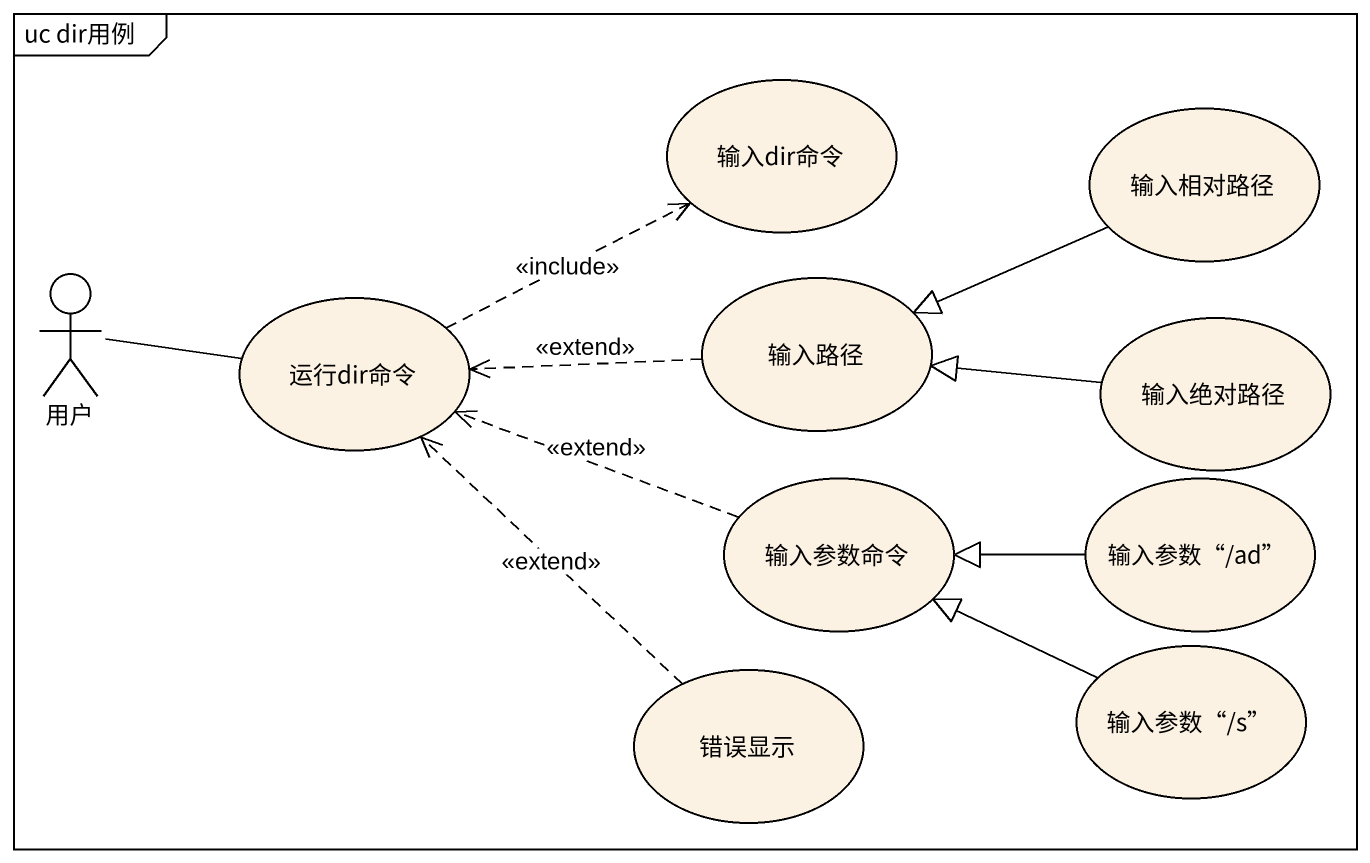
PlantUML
@startuml
mainframe uc dir用例
usecase 输入dir命令
usecase 输入相对路径
actor 用户
usecase 运行dir命令
usecase 输入路径
usecase 输入绝对路径
usecase 输入参数命令
usecase "输入参数“/ad”" as 输入参数_ad
usecase 错误显示
usecase "输入参数“/s”" as 输入参数_s
输入相对路径 -left-|> 输入路径
用户 -right- 运行dir命令
运行dir命令 .right.> 输入dir命令 : <<include>>
输入路径 .left.> 运行dir命令 : <<extend>>
输入绝对路径 -left-|> 输入路径
输入参数命令 .left.> 运行dir命令 : <<extend>>
输入参数_ad -left-|> 输入参数命令
错误显示 .up.> 运行dir命令 : <<extend>>
输入参数_s -left-|> 输入参数命令
@enduml
